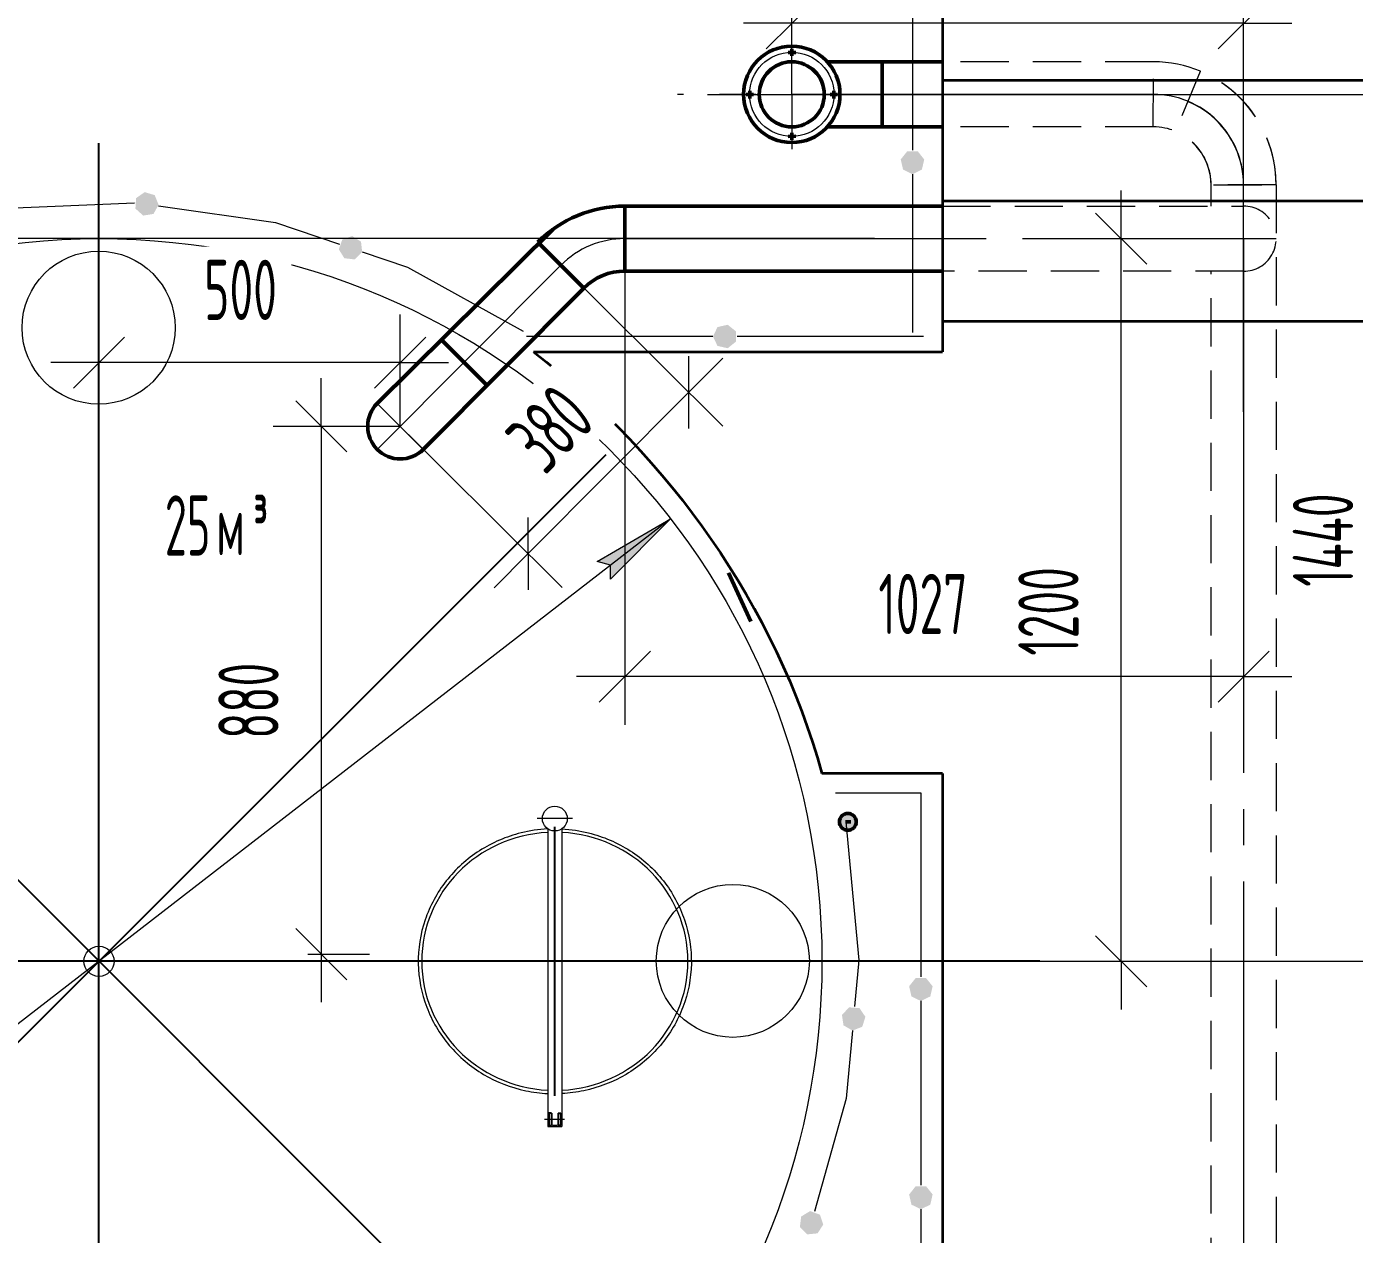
# Model space of a CAD drawing. Header units: millimetres. Extents: x -2281 to 5887, y 0 to 4166.
# Drawn here: x 2013.8 to 2068.9, y 479.8 to 529.9 of the extents above; entities that cross this region are included whole.
import ezdxf

# ---------------------------------------------------------------- set-up
doc = ezdxf.new("R2010")
doc.units = ezdxf.units.MM
for name, pattern in [('K5LT32783', [0]), ('K5LT32786', [0]), ('K5LT32835', [508, 317.5, -63.5, 63.5, -63.5]), ('K5LT32852', [6.25, 4.75, -1.5]), ('K5LT32855', [0]), ('K5LT32865', [0]), ('K5LT32878', [50.8, 31.75, -6.35, 6.35, -6.35]), ('K5LT32894', [3, 2, -1]), ('K5LT32895', [180.2, 120, -30, 0.2, -30]), ('K5LT32902', [18, 12, -1.5, 3, -1.5]), ('K5LT_AXLED', [19.5, 15, -1.5, 1.5, -1.5]), ('K5LT_BASIC', [0]), ('K5LT_REINFORCED', [0]), ('K5LT_THIN', [0]), ('K5LT_THIN_INCLUDED_TO_HATCHING', [0])]:
    doc.linetypes.add(name, pattern=pattern)
doc.layers.add('Системный слой', color=7, linetype='Continuous')
doc.styles.add('KDIMTEXTSTYLE', font='GOST_AU.SHX', dxfattribs={"width": 0.96, "oblique": 15, "height": 5})
doc.styles.add('KTEXTSTYLE', font='GOST_AU.SHX', dxfattribs={"width": 0.96, "height": 5})
doc.dimstyles.new('KDIMSTYLE (0.03)', dxfattribs={"dimtxt": 5, "dimasz": 1, "dimexe": 2, "dimexo": 0, "dimgap": 1, "dimtad": 1, "dimlfac": 40, "dimtxsty": 'KDIMTEXTSTYLE', "dimsah": 1, "dimcen": 0, "dimdle": 1, "dimadec": 0, "dimazin": 0, "dimtfac": 0.667, "dimtmove": 0, "dimatfit": 3, "dimfxl": 1, "dimtvp": 1, "dimtolj": 1, "dimtzin": 0, "dimarcsym": 0})

# ---------------------------------------------------------------- blocks, each defined once
blk = doc.blocks.new('U14')
at = {"layer": 'Системный слой'}
for points in [[(2019.266, 522.524), (2019.103, 522.926), (2018.687, 523.049), (2018.331, 522.8), (2018.304, 522.367), (2018.626, 522.076), (2019.054, 522.145)], [(2027.713, 520.562), (2027.666, 520.993), (2027.299, 521.225), (2026.889, 521.083), (2026.744, 520.674), (2026.974, 520.306), (2027.405, 520.256)], [(2048.467, 488.401), (2048.596, 488.815), (2048.351, 489.174), (2047.919, 489.207), (2047.623, 488.889), (2047.688, 488.46), (2048.063, 488.243)], [(2046.847, 480.187), (2046.71, 480.599), (2046.303, 480.749), (2045.932, 480.524), (2045.877, 480.093), (2046.179, 479.782), (2046.61, 479.824)]]:
    blk.add_hatch(color=7, dxfattribs=at).paths.add_polyline_path(points)
at = {"layer": 'Системный слой', "color": 7, "linetype": 'K5LT32865', "lineweight": 13}
for p, q in [((2012.646, 522.374), (2018.271, 522.601)), ((2019.262, 522.484), (2024.123, 521.784)), ((2024.123, 521.784), (2026.768, 520.889)), ((2027.715, 520.568), (2029.589, 519.934)), ((2029.589, 519.934), (2034.388, 517.281)), ((2047.784, 496.91), (2048.32, 491.164)), ((2048.32, 491.164), (2048.146, 489.239)), ((2048.056, 488.243), (2047.8, 485.418)), ((2047.8, 485.418), (2046.486, 480.733))]:
    blk.add_line(p, q, dxfattribs=at)
blk = doc.blocks.new('U273')
at = {"layer": 'Системный слой', "color": 7, "linetype": 'K5LT32786', "lineweight": 18}
blk.add_circle((2043.095, 491.135), 3.175, dxfattribs=at)
blk = doc.blocks.new('U274')
at = {"layer": 'Системный слой', "color": 7, "linetype": 'K5LT32786', "lineweight": 18}
blk.add_circle((2016.776, 517.423), 3.175, dxfattribs=at)
blk = doc.blocks.new('U270')
at = {"layer": 'Системный слой'}
for name in ['U274', 'U273']:
    blk.add_blockref(name, (0, 0), dxfattribs=at)
blk = doc.blocks.new('U269')
at = {"layer": 'Системный слой', "color": 150, "linetype": 'K5LT32895', "lineweight": 25, "true_color": 0x007fff}
for p, q in [((2016.792, 457.15), (2016.792, 525.089)), ((2040.811, 467.1), (1992.772, 515.139)), ((1995.751, 470.079), (2037.832, 512.16)), ((2054.011, 491.119), (1982.823, 491.119))]:
    blk.add_line(p, q, dxfattribs=at)
at = {"layer": 'Системный слой', "color": 4, "linetype": 'K5LT32878', "lineweight": 15, "true_color": 0x00ffff}
for p, q in [((2036.436, 497.044), (2034.98, 497.044)), ((2035.708, 496.315), (2035.708, 486.059)), ((2035.275, 484.56), (2036.111, 484.56))]:
    blk.add_line(p, q, dxfattribs=at)
at = {"layer": 'Системный слой', "color": 7, "linetype": 'K5LT32786', "lineweight": 18}
for p, q in [((2035.419, 496.616), (2035.419, 485.512)), ((2035.997, 496.616), (2035.997, 485.512)), ((2035.419, 485.512), (2035.419, 484.26)), ((2035.997, 485.512), (2035.997, 484.26)), ((2035.419, 484.26), (2035.997, 484.26))]:
    blk.add_line(p, q, dxfattribs=at)
at = {"layer": 'Системный слой', "color": 150, "linetype": 'K5LT32902', "lineweight": 25, "true_color": 0x007fff}
blk.add_line((2035.708, 485.534), (2035.708, 496.705), dxfattribs=at)
at = {"layer": 'Системный слой', "color": 6, "linetype": 'K5LT32852', "lineweight": 25, "true_color": 0xff00ff}
for p, q in [((2035.564, 484.818), (2035.46, 484.818)), ((2035.46, 484.818), (2035.46, 484.302)), ((2035.564, 484.818), (2035.564, 484.302)), ((2035.853, 484.818), (2035.853, 484.302)), ((2035.853, 484.818), (2035.956, 484.818)), ((2035.956, 484.818), (2035.956, 484.302)), ((2035.46, 484.302), (2035.564, 484.302)), ((2035.605, 484.302), (2035.811, 484.302)), ((2035.956, 484.302), (2035.853, 484.302))]:
    blk.add_line(p, q, dxfattribs=at)
at = {"layer": 'Системный слой', "color": 7, "linetype": 'K5LT32786', "lineweight": 18}
for centre, radius in [((2035.708, 497.044), 0.516), ((2016.792, 491.119), 0.625)]:
    blk.add_circle(centre, radius, dxfattribs=at)
for start_param, end_param in [(4.764734, 7.801636), (1.623142, 4.660044)]:
    blk.add_ellipse((2035.708, 491.119), major_axis=(-5.523, 0), ratio=0.970017, start_param=start_param, end_param=end_param, dxfattribs=at)
for points in [[(2035.412, 496.612), (2035.04, 496.593), (2034.669, 496.539), (2033.696, 496.298), (2033.11, 496.046), (2032.056, 495.37), (2031.588, 494.945), (2030.821, 493.969), (2030.522, 493.418), (2030.127, 492.252), (2030.032, 491.636), (2030.054, 490.408), (2030.172, 489.796), (2030.609, 488.643), (2030.928, 488.103), (2031.73, 487.155), (2032.214, 486.746), (2033.292, 486.106), (2033.886, 485.875), (2034.802, 485.681), (2035.106, 485.642), (2035.412, 485.626)], [(2036.004, 496.612), (2036.377, 496.593), (2036.747, 496.539), (2037.72, 496.298), (2038.306, 496.046), (2039.36, 495.37), (2039.828, 494.945), (2040.596, 493.969), (2040.894, 493.418), (2041.289, 492.252), (2041.385, 491.636), (2041.362, 490.408), (2041.244, 489.796), (2040.807, 488.643), (2040.488, 488.103), (2039.686, 487.155), (2039.203, 486.746), (2038.125, 486.106), (2037.53, 485.875), (2036.614, 485.681), (2036.31, 485.642), (2036.004, 485.626)]]:
    blk.add_open_spline(points, degree=3, knots=[0, 0, 0, 0, 0.0650277, 0.0650277, 0.1752287, 0.1752287, 0.2854298, 0.2854298, 0.3956308, 0.3956308, 0.5058319, 0.5058319, 0.6160329, 0.6160329, 0.726234, 0.726234, 0.836435, 0.836435, 0.9466361, 0.9466361, 1, 1, 1, 1], dxfattribs=at)
at = {"layer": 'Системный слой'}
blk.add_blockref('U270', (0, 0), dxfattribs=at)
blk = doc.blocks.new('U268')
at = {"layer": 'Системный слой', "color": 7, "linetype": 'K5LT32786', "lineweight": 18}
for p, q in [((2016.792, 521.119), (2016.792, 461.119)), ((1986.792, 491.119), (2046.792, 491.119))]:
    blk.add_line(p, q, dxfattribs=at)
at = {"layer": 'Системный слой'}
blk.add_blockref('U269', (0, 0), dxfattribs=at)
blk = doc.blocks.new('U296')
at = {"layer": 'Системный слой', "color": 7, "char_height": 2.5, "attachment_point": 1, "style": 'KTEXTSTYLE'}
for s, insert in [('\\H3.5;\\W0.965;\\Q15;\\Q0;\\W0.665;\\H2.50;³', (2023.183, 510.482)), ('\\H3.5;\\W0.965;\\Q15;\\Q0;\\W0.665;\\H2.50;м', (2021.661, 510.482))]:
    blk.add_mtext(s, dxfattribs=dict(at, insert=insert))
blk = doc.blocks.new('U302')
at = {"layer": 'Системный слой', "color": 94, "linetype": 'K5LT32894', "lineweight": 5, "true_color": 0x00a600}
blk.add_line((2065.642, 523.347), (2062.942, 523.347), dxfattribs=at)
for radius in [5.1, 2.4]:
    blk.add_arc((2060.542, 523.347), radius, 0, 67.5, dxfattribs=at)
at = {"layer": 'Системный слой', "color": 30, "linetype": 'K5LT_AXLED', "lineweight": 13, "true_color": 0xff8000}
blk.add_arc((2060.542, 523.347), 3.75, 0, 67.5, dxfattribs=at)
blk = doc.blocks.new('U312')
at = {"layer": 'Системный слой', "color": 134, "linetype": 'K5LT_REINFORCED', "lineweight": 50, "true_color": 0x009696}
blk.add_line((2035.006, 520.976), (2036.915, 519.066), dxfattribs=at)
for radius in [5.1, 2.4]:
    blk.add_arc((2038.612, 517.369), radius, 90, 135, dxfattribs=at)
at = {"layer": 'Системный слой', "color": 30, "linetype": 'K5LT_AXLED', "lineweight": 13, "true_color": 0xff8000}
blk.add_arc((2038.612, 517.369), 3.75, 90, 135, dxfattribs=at)
blk = doc.blocks.new('U311')
at = {"layer": 'Системный слой', "color": 134, "linetype": 'K5LT_REINFORCED', "lineweight": 50, "true_color": 0x009696}
for p, q in [((2038.612, 522.469), (2051.792, 522.469)), ((2038.612, 522.469), (2038.612, 519.769)), ((2028.337, 514.277), (2035.619, 521.499)), ((2038.612, 519.769), (2051.792, 519.769)), ((2030.246, 512.368), (2036.915, 519.066)), ((2032.898, 515.02), (2030.989, 516.929))]:
    blk.add_line(p, q, dxfattribs=at)
at = {"layer": 'Системный слой', "color": 94, "linetype": 'K5LT32894', "lineweight": 5, "true_color": 0x00a600}
for p, q in [((2051.792, 522.469), (2064.292, 522.469)), ((2064.292, 519.769), (2051.792, 519.769))]:
    blk.add_line(p, q, dxfattribs=at)
at = {"layer": 'Системный слой', "color": 30, "linetype": 'K5LT_AXLED', "lineweight": 13, "true_color": 0xff8000}
for p, q in [((2038.612, 521.119), (2065.642, 521.119)), ((2035.961, 520.021), (2028.337, 512.368)), ((2030.246, 512.368), (2028.337, 514.277))]:
    blk.add_line(p, q, dxfattribs=at)
at = {"layer": 'Системный слой', "color": 94, "linetype": 'K5LT32894', "lineweight": 5, "true_color": 0x00a600}
blk.add_arc((2064.292, 521.119), 1.35, 269.9999, 90.0001, dxfattribs=at)
at = {"layer": 'Системный слой', "color": 134, "linetype": 'K5LT_REINFORCED', "lineweight": 50, "true_color": 0x009696}
blk.add_arc((2029.292, 513.323), 1.35, 135.0001, 315.0001, dxfattribs=at)
at = {"layer": 'Системный слой'}
blk.add_blockref('U312', (0, 0), dxfattribs=at)
blk = doc.blocks.new('U386')
at = {"layer": 'Системный слой'}
blk.add_hatch(color=7, dxfattribs=at).paths.add_polyline_path([(2050.941, 523.984), (2051.038, 524.407), (2050.768, 524.746), (2050.334, 524.746), (2050.063, 524.407), (2050.16, 523.984), (2050.551, 523.795)])
at = {"layer": 'Системный слой', "color": 7, "linetype": 'K5LT32865', "lineweight": 13}
for p, q in [((2050.551, 531.37), (2050.551, 524.795)), ((2050.551, 523.795), (2050.551, 517.22))]:
    blk.add_line(p, q, dxfattribs=at)
blk = doc.blocks.new('U387')
at = {"layer": 'Системный слой', "color": 5, "linetype": 'K5LT32855', "lineweight": 50, "true_color": 0x0000ff}
blk.add_line((2074.751, 561.66), (2074.971, 561.66), dxfattribs=at)
blk = doc.blocks.new('U385')
at = {"layer": 'Системный слой'}
h = blk.add_hatch(dxfattribs=at)
h.set_pattern_fill('', angle=45, style=0, pattern_type=0)
h.set_pattern_definition([(45, (0, 0), (-3.535534, 3.535534), []), (135, (0, 0), (-3.535534, -3.535534), [])])
h.paths.add_polyline_path([(2055.015, 535.231), (2055.396, 535.103), (2055.806, 535.006), (2056.245, 534.941), (2056.713, 534.911), (2057.209, 534.916), (2057.731, 534.96), (2058.278, 535.042), (2058.846, 535.167), (2059.432, 535.334), (2060.027, 535.544), (2060.625, 535.797), (2061.215, 536.089), (2061.785, 536.417), (2062.326, 536.774), (2062.831, 537.155), (2063.292, 537.552), (2063.708, 537.962), (2064.076, 538.381), (2064.396, 538.804), (2064.67, 539.23), (2064.897, 539.658), (2065.079, 540.085), (2065.217, 540.51), (2065.259, 540.676), (2065.301, 540.87), (2065.359, 541.262), (2065.387, 541.705), (2065.376, 542.158), (2065.325, 542.615), (2065.235, 543.072), (2065.105, 543.523), (2064.938, 543.959), (2064.736, 544.377), (2064.502, 544.768), (2064.24, 545.129), (2063.954, 545.456), (2063.648, 545.745), (2063.325, 545.995), (2062.987, 546.205), (2062.639, 546.375), (2062.282, 546.504), (2061.917, 546.592), (2061.696, 546.626), (2061.476, 546.646), (2061.084, 546.65), (2060.672, 546.617), (2060.238, 546.544), (2059.784, 546.43), (2059.311, 546.274), (2058.819, 546.073), (2058.311, 545.825), (2057.789, 545.53), (2057.257, 545.187), (2056.723, 544.796), (2056.195, 544.361), (2055.684, 543.889), (2055.201, 543.389), (2054.758, 542.871), (2054.36, 542.348), (2054.013, 541.827), (2053.718, 541.313), (2053.473, 540.812), (2053.277, 540.325), (2053.128, 539.855), (2053.025, 539.401), (2052.965, 538.964), (2052.947, 538.546), (2052.97, 538.145), (2053.031, 537.762), (2053.131, 537.398), (2053.268, 537.051), (2053.44, 536.723), (2053.648, 536.412), (2053.891, 536.12), (2054.168, 535.845), (2054.477, 535.589), (2054.82, 535.35)])
at = {"layer": 'Системный слой', "color": 5, "linetype": 'K5LT_BASIC', "lineweight": 35, "true_color": 0x0000ff}
for p, q in [((2051.792, 552.61), (2051.792, 521.302)), ((2076.792, 521.302), (2076.792, 552.61)), ((2076.792, 532.592), (2051.792, 532.592)), ((2076.792, 527.679), (2051.792, 527.679)), ((2076.792, 522.679), (2051.792, 522.679))]:
    blk.add_line(p, q, dxfattribs=at)
at = {"layer": 'Системный слой', "color": 7, "linetype": 'K5LT_THIN_INCLUDED_TO_HATCHING', "lineweight": 13}
blk.add_line((2051.792, 552.61), (2076.792, 552.61), dxfattribs=at)
at = {"layer": 'Системный слой', "color": 5, "linetype": 'K5LT32855', "lineweight": 50, "true_color": 0x0000ff}
blk.add_line((2077.251, 530.06), (2077.471, 530.06), dxfattribs=at)
at = {"layer": 'Системный слой', "color": 7, "linetype": 'K5LT_THIN_INCLUDED_TO_HATCHING', "lineweight": 13}
blk.add_open_spline([(2055.015, 535.231), (2049.252, 538.896), (2061.33, 552.624), (2068.489, 538.061), (2058.354, 533.926), (2055.015, 535.231)], degree=3, knots=[0, 0, 0, 0, 2.16309, 3.302206, 5, 5, 5, 5], dxfattribs=at)
at = {"layer": 'Системный слой'}
for name in ['U387', 'U386']:
    blk.add_blockref(name, (0, 0), dxfattribs=at)
blk = doc.blocks.new('U396')
at = {"layer": 'Системный слой'}
blk.add_hatch(color=7, dxfattribs=at).paths.add_polyline_path([(2043.221, 516.84), (2043.221, 517.274), (2042.882, 517.544), (2042.459, 517.448), (2042.27, 517.057), (2042.459, 516.666), (2042.882, 516.569)])
at = {"layer": 'Системный слой', "color": 7, "linetype": 'K5LT32865', "lineweight": 13}
for p, q in [((2042.27, 517.057), (2034.533, 517.057)), ((2051.008, 517.057), (2043.27, 517.057))]:
    blk.add_line(p, q, dxfattribs=at)
blk = doc.blocks.new('U397')
at = {"layer": 'Системный слой'}
for points in [[(2051.29, 489.659), (2051.386, 490.082), (2051.116, 490.421), (2050.682, 490.421), (2050.411, 490.082), (2050.508, 489.659), (2050.899, 489.471)], [(2051.29, 481.015), (2051.386, 481.438), (2051.116, 481.778), (2050.682, 481.778), (2050.411, 481.438), (2050.508, 481.015), (2050.899, 480.827)], [(2051.29, 472.372), (2051.386, 472.795), (2051.116, 473.134), (2050.682, 473.134), (2050.411, 472.795), (2050.508, 472.372), (2050.899, 472.183)], [(2051.29, 463.728), (2051.386, 464.151), (2051.116, 464.49), (2050.682, 464.49), (2050.411, 464.151), (2050.508, 463.728), (2050.899, 463.54)], [(2051.29, 455.084), (2051.386, 455.507), (2051.116, 455.846), (2050.682, 455.846), (2050.411, 455.507), (2050.508, 455.084), (2050.899, 454.896)], [(2051.29, 446.44), (2051.386, 446.863), (2051.116, 447.203), (2050.682, 447.203), (2050.411, 446.863), (2050.508, 446.44), (2050.899, 446.252)], [(2051.29, 437.797), (2051.386, 438.22), (2051.116, 438.559), (2050.682, 438.559), (2050.411, 438.22), (2050.508, 437.797), (2050.899, 437.608)]]:
    blk.add_hatch(color=7, dxfattribs=at).paths.add_polyline_path(points)
at = {"layer": 'Системный слой', "color": 7, "linetype": 'K5LT32865', "lineweight": 13}
for p, q in [((2050.899, 498.115), (2050.899, 490.471)), ((2050.899, 489.471), (2050.899, 481.827)), ((2050.899, 480.827), (2050.899, 473.183)), ((2050.899, 472.183), (2050.899, 464.54)), ((2050.899, 463.54), (2050.899, 455.896)), ((2050.899, 454.896), (2050.899, 447.252)), ((2050.899, 446.252), (2050.899, 438.608)), ((2050.899, 437.608), (2050.899, 429.965))]:
    blk.add_line(p, q, dxfattribs=at)
blk = doc.blocks.new('U401')
at = {"layer": 'Системный слой', "true_color": 0x7d9ec0}
blk.add_hatch(color=153, dxfattribs=at).paths.add_polyline_path([(2047.868, 497.26), (2047.984, 497.24), (2048.087, 497.183), (2048.165, 497.094), (2048.21, 496.985), (2048.218, 496.91), (2048.198, 496.794), (2048.141, 496.691), (2048.053, 496.613), (2047.943, 496.568), (2047.826, 496.563), (2047.713, 496.596), (2047.617, 496.666), (2047.55, 496.763), (2047.52, 496.877), (2047.528, 496.994), (2047.576, 497.102), (2047.656, 497.188), (2047.76, 497.243)])
at = {"layer": 'Системный слой', "true_color": 0x0000ff}
blk.add_hatch(color=5, dxfattribs=at).paths.add_polyline_path([(2047.868, 497.26), (2047.984, 497.24), (2048.087, 497.183), (2048.165, 497.094), (2048.21, 496.985), (2048.218, 496.91), (2048.198, 496.794), (2048.141, 496.691), (2048.053, 496.613), (2047.943, 496.568), (2047.826, 496.563), (2047.713, 496.596), (2047.617, 496.666), (2047.55, 496.763), (2047.52, 496.877), (2047.528, 496.994), (2047.576, 497.102), (2047.656, 497.188), (2047.76, 497.243)])
at = {"layer": 'Системный слой', "color": 5, "linetype": 'K5LT32855', "lineweight": 50, "true_color": 0x0000ff}
for p, q in [((2047.758, 537.211), (2047.978, 537.211)), ((2047.776, 496.91), (2047.986, 496.91))]:
    blk.add_line(p, q, dxfattribs=at)
blk.add_circle((2047.868, 496.91), 0.35, dxfattribs=at)
blk = doc.blocks.new('U389')
at = {"layer": 'Системный слой', "color": 5, "linetype": 'K5LT_BASIC', "lineweight": 35, "true_color": 0x0000ff}
for p, q in [((2051.792, 532.67), (2051.792, 516.42)), ((2034.819, 516.42), (2046.792, 516.42)), ((2046.792, 516.42), (2051.792, 516.42)), ((2051.792, 498.92), (2046.792, 498.92)), ((2051.792, 498.92), (2051.792, 428.928))]:
    blk.add_line(p, q, dxfattribs=at)
at = {"layer": 'Системный слой', "color": 7, "linetype": 'K5LT32865', "lineweight": 13}
blk.add_line((2047.349, 498.115), (2050.899, 498.115), dxfattribs=at)
at = {"layer": 'Системный слой', "color": 5, "linetype": 'K5LT_BASIC', "lineweight": 35, "true_color": 0x0000ff}
blk.add_open_spline([(2034.819, 516.42), (2040.468, 512.019), (2044.861, 505.882), (2046.792, 498.92)], degree=3, dxfattribs=at)
at = {"layer": 'Системный слой'}
for name in ['U401', 'U396', 'U397']:
    blk.add_blockref(name, (0, 0), dxfattribs=at)
blk = doc.blocks.new('U388')
at = {"layer": 'Системный слой'}
blk.add_blockref('U389', (0, 0), dxfattribs=at)
blk = doc.blocks.new('U407')
at = {"layer": 'Системный слой', "color": 94, "linetype": 'K5LT32894', "lineweight": 5, "true_color": 0x00a600}
for p, q in [((2060.544, 525.759), (2060.548, 528.459)), ((2063.041, 523.35), (2065.541, 523.35))]:
    blk.add_line(p, q, dxfattribs=at)
for centre, radius, start, end in [((2060.541, 523.359), 5.1, 359.8967, 89.9282), ((2060.542, 523.359), 2.4, 359.7805, 89.9375)]:
    blk.add_arc(centre, radius, start, end, dxfattribs=at)
at = {"layer": 'Системный слой', "color": 30, "linetype": 'K5LT_AXLED', "lineweight": 13, "true_color": 0xff8000}
for centre in [(2060.542, 523.359), (2060.541, 523.359)]:
    blk.add_arc(centre, 3.75, 359.8167, 89.9313, dxfattribs=at)
blk = doc.blocks.new('D158')
at = {"layer": 'Системный слой', "color": 7, "linetype": 'K5LT_THIN', "lineweight": 13, "transparency": 16777216}
for p, q in [((2152.809, 491.119), (2152.809, 493.119)), ((2153.869, 490.059), (2151.748, 492.18)), ((2017.401, 491.119), (2154.809, 491.119)), ((2152.809, 491.119), (2152.809, 403.619)), ((2151.748, 404.68), (2153.869, 402.559)), ((2016.776, 403.619), (2154.809, 403.619)), ((2152.809, 403.619), (2152.809, 401.619))]:
    blk.add_line(p, q, dxfattribs=at)
at = {"transparency": 16777216}
blk.add_wipeout([(2151.559, 465.606), (2147.991, 465.606), (2147.991, 470.432), (2151.559, 470.432)], dxfattribs=at).dxf.layer = 'Системный слой'
at = {"layer": 'Системный слой', "color": 7, "transparency": 16777216, "insert": (2148.542, 465.606), "char_height": 2.5, "attachment_point": 1, "rotation": 90, "style": 'KTEXTSTYLE'}
blk.add_mtext('\\H3.5;\\W0.965;\\Q15;\\Q0;\\W0.715;\\H2.50;3500', dxfattribs=at)
blk = doc.blocks.new('KDIMARROW_03')
at = {"layer": 'Системный слой', "color": 0, "linetype": 'K5LT_THIN', "lineweight": 13}
for p, q in [((-1.061, -1.061), (1.061, 1.061)), ((0, 0), (-1, 0)), ((0, 0), (2, 0))]:
    blk.add_line(p, q, dxfattribs=at)
blk = doc.blocks.new('D165')
at = {"layer": 'Системный слой', "transparency": 16777216}
for points in [[(2038.024, 506.983), (2040.509, 509.491), (2037.46, 507.711), (2038.018, 507.562)], [(1993.075, 472.748), (1996.124, 474.527), (1995.565, 474.677), (1995.559, 475.256)]]:
    blk.add_hatch(color=7, dxfattribs=at).paths.add_polyline_path(points)
at = {"layer": 'Системный слой', "color": 7, "linetype": 'K5LT_THIN', "lineweight": 13, "transparency": 16777216}
for p, q in [((2040.509, 509.491), (1993.075, 472.748)), ((2037.46, 507.711), (2040.509, 509.491)), ((2040.509, 509.491), (2038.024, 506.983)), ((2038.018, 507.562), (2037.46, 507.711)), ((2038.024, 506.983), (2038.018, 507.562)), ((1993.075, 472.748), (1995.559, 475.256)), ((1995.559, 475.256), (1995.565, 474.677)), ((1996.124, 474.527), (1993.075, 472.748)), ((1995.565, 474.677), (1996.124, 474.527)), ((1993.075, 472.748), (1986.792, 467.881)), ((1986.792, 467.881), (1976.309, 467.881))]:
    blk.add_line(p, q, dxfattribs=at)
at = {"transparency": 16777216}
blk.add_wipeout([(1978.309, 469.131), (1978.309, 472.822), (1984.532, 472.822), (1984.532, 469.131)], dxfattribs=at).dxf.layer = 'Системный слой'
at = {"layer": 'Системный слой', "color": 7, "transparency": 16777216, "char_height": 2.5, "attachment_point": 1, "style": 'KTEXTSTYLE'}
for s, insert in [('\\H3.5;\\W0.965;\\Q15;\\Q0;\\W0.715;\\H2.50;∅', (1978.309, 472.175)), ('\\H3.5;\\W0.965;\\Q15;\\Q0;\\W0.715;\\H2.50;2400', (1979.632, 472.175))]:
    blk.add_mtext(s, dxfattribs=dict(at, insert=insert))
blk = doc.blocks.new('KDIMARROW_01')
at = {"layer": 'Системный слой'}
blk.add_hatch(color=0, dxfattribs=at).paths.add_polyline_path([(0, 0), (-3.5, 0.461), (-3.15, 0), (-3.5, -0.461)])
at = {"layer": 'Системный слой', "color": 0, "linetype": 'K5LT_THIN', "lineweight": 13}
for p, q in [((-3.15, 0), (-3.5, 0.461)), ((-3.5, 0.461), (0, 0)), ((0, 0), (-3.5, -0.461)), ((-3.5, -0.461), (-3.15, 0)), ((0, 0), (-1, 0))]:
    blk.add_line(p, q, dxfattribs=at)
blk = doc.blocks.new('D166')
at = {"layer": 'Системный слой', "color": 7, "linetype": 'K5LT_THIN', "lineweight": 13, "transparency": 16777216}
for p, q in [((2005.298, 521.119), (2005.298, 523.119)), ((2006.358, 520.059), (2004.237, 522.18)), ((2048.978, 521.119), (2003.298, 521.119)), ((2005.298, 491.119), (2005.298, 521.119)), ((2004.237, 492.18), (2006.358, 490.059)), ((2050.308, 491.119), (2003.298, 491.119)), ((2005.298, 491.119), (2005.298, 489.119))]:
    blk.add_line(p, q, dxfattribs=at)
at = {"transparency": 16777216}
blk.add_wipeout([(2004.048, 503.804), (2000.48, 503.804), (2000.48, 508.249), (2004.048, 508.249)], dxfattribs=at).dxf.layer = 'Системный слой'
at = {"layer": 'Системный слой', "color": 7, "transparency": 16777216, "insert": (2001.03, 503.804), "char_height": 2.5, "attachment_point": 1, "rotation": 90, "style": 'KTEXTSTYLE'}
blk.add_mtext('\\H3.5;\\W0.965;\\Q15;\\Q0;\\W0.715;\\H2.50;1200', dxfattribs=at)
blk = doc.blocks.new('D179')
at = {"layer": 'Системный слой', "color": 7, "linetype": 'K5LT_THIN', "lineweight": 13, "transparency": 16777216}
for p, q in [((2026.015, 513.323), (2026.015, 515.323)), ((2027.076, 512.262), (2024.955, 514.383)), ((2029.292, 513.323), (2024.015, 513.323)), ((2026.015, 513.323), (2026.015, 491.416)), ((2024.955, 492.477), (2027.076, 490.356)), ((2025.455, 491.416), (2028.015, 491.416)), ((2026.015, 491.416), (2026.015, 489.416))]:
    blk.add_line(p, q, dxfattribs=at)
at = {"transparency": 16777216}
blk.add_wipeout([(2024.765, 500.352), (2021.197, 500.352), (2021.197, 504.225), (2024.765, 504.225)], dxfattribs=at).dxf.layer = 'Системный слой'
at = {"layer": 'Системный слой', "color": 7, "transparency": 16777216, "insert": (2021.748, 500.352), "char_height": 2.5, "attachment_point": 1, "rotation": 90, "style": 'KTEXTSTYLE'}
blk.add_mtext('\\H3.5;\\W0.965;\\Q15;\\Q0;\\W0.715;\\H2.50;880', dxfattribs=at)
blk = doc.blocks.new('D180')
at = {"layer": 'Системный слой', "color": 7, "linetype": 'K5LT_THIN', "lineweight": 13, "transparency": 16777216}
for p, q in [((2016.792, 512.61), (2016.792, 517.974)), ((2029.292, 513.323), (2029.292, 517.974)), ((2017.852, 517.035), (2015.731, 514.914)), ((2028.231, 514.914), (2030.352, 517.035)), ((2016.792, 515.974), (2014.792, 515.974)), ((2029.292, 515.974), (2016.792, 515.974)), ((2029.292, 515.974), (2031.292, 515.974))]:
    blk.add_line(p, q, dxfattribs=at)
at = {"transparency": 16777216}
blk.add_wipeout([(2021.156, 517.224), (2021.156, 520.792), (2024.776, 520.792), (2024.776, 517.224)], dxfattribs=at).dxf.layer = 'Системный слой'
at = {"layer": 'Системный слой', "color": 7, "transparency": 16777216, "insert": (2021.156, 520.242), "char_height": 2.5, "attachment_point": 1, "style": 'KTEXTSTYLE'}
blk.add_mtext('\\H3.5;\\W0.965;\\Q15;\\Q0;\\W0.715;\\H2.50;500', dxfattribs=at)
blk = doc.blocks.new('D181')
at = {"layer": 'Системный слой', "color": 7, "linetype": 'K5LT_THIN', "lineweight": 13, "transparency": 16777216}
for p, q in [((2041.271, 513.242), (2041.264, 516.241)), ((2041.268, 514.742), (2042.679, 516.159)), ((2034.595, 509.543), (2034.602, 506.543)), ((2034.599, 508.043), (2033.187, 506.626))]:
    blk.add_line(p, q, dxfattribs=at)
at = {"transparency": 16777216}
blk.add_wipeout([(2035.67, 510.892), (2033.142, 513.409), (2035.785, 516.064), (2038.314, 513.546)], dxfattribs=at).dxf.layer = 'Системный слой'
at = {"layer": 'Системный слой', "color": 7, "linetype": 'K5LT_THIN', "lineweight": 13, "transparency": 16777216}
for p, q in [((2035.006, 520.976), (2042.685, 513.33)), ((2041.268, 514.742), (2034.599, 508.043)), ((2028.337, 514.277), (2036.016, 506.632))]:
    blk.add_line(p, q, dxfattribs=at)
at = {"layer": 'Системный слой', "color": 7, "transparency": 16777216, "insert": (2033.532, 513.02), "char_height": 2.5, "attachment_point": 1, "rotation": 45.126, "style": 'KTEXTSTYLE'}
blk.add_mtext('\\H3.5;\\W0.965;\\Q15;\\Q0;\\W0.715;\\H2.50;380', dxfattribs=at)
blk = doc.blocks.new('D182')
at = {"layer": 'Системный слой', "color": 7, "linetype": 'K5LT_THIN', "lineweight": 13, "transparency": 16777216}
for p, q in [((2038.612, 521.119), (2038.612, 500.936)), ((2064.292, 521.119), (2064.292, 500.936)), ((2039.673, 503.997), (2037.552, 501.876)), ((2063.231, 501.876), (2065.352, 503.997)), ((2038.612, 502.936), (2036.612, 502.936)), ((2064.292, 502.936), (2038.612, 502.936)), ((2064.292, 502.936), (2066.292, 502.936))]:
    blk.add_line(p, q, dxfattribs=at)
at = {"transparency": 16777216}
blk.add_wipeout([(2049.137, 504.186), (2049.137, 507.754), (2053.582, 507.754), (2053.582, 504.186)], dxfattribs=at).dxf.layer = 'Системный слой'
at = {"layer": 'Системный слой', "color": 7, "transparency": 16777216, "insert": (2049.137, 507.203), "char_height": 2.5, "attachment_point": 1, "style": 'KTEXTSTYLE'}
blk.add_mtext('\\H3.5;\\W0.965;\\Q15;\\Q0;\\W0.715;\\H2.50;1027', dxfattribs=at)
blk = doc.blocks.new('D207')
at = {"layer": 'Системный слой', "color": 7, "linetype": 'K5LT_THIN', "lineweight": 13, "transparency": 16777216}
for p, q in [((2070.605, 527.109), (2070.605, 529.109)), ((2071.665, 526.049), (2069.544, 528.17)), ((2045.542, 527.109), (2072.605, 527.109)), ((2070.605, 527.109), (2070.605, 491.119)), ((2069.544, 492.18), (2071.665, 490.059)), ((2044.372, 491.119), (2072.605, 491.119)), ((2070.605, 491.119), (2070.605, 489.119))]:
    blk.add_line(p, q, dxfattribs=at)
at = {"transparency": 16777216}
blk.add_wipeout([(2069.605, 506.667), (2066.037, 506.667), (2066.037, 511.366), (2069.605, 511.366)], dxfattribs=at).dxf.layer = 'Системный слой'
at = {"layer": 'Системный слой', "color": 7, "transparency": 16777216, "insert": (2066.337, 506.667), "char_height": 2.5, "attachment_point": 1, "rotation": 90, "style": 'KTEXTSTYLE'}
blk.add_mtext('\\H3.5;\\W0.965;\\Q15;\\Q0;\\W0.715;\\H2.50;1440', dxfattribs=at)
blk = doc.blocks.new('D208')
at = {"layer": 'Системный слой', "color": 7, "linetype": 'K5LT_THIN', "lineweight": 13, "transparency": 16777216}
for p, q in [((2045.542, 527.109), (2045.542, 532.06)), ((2064.292, 523.347), (2064.292, 532.06)), ((2046.602, 531.121), (2044.481, 529)), ((2063.231, 529), (2065.352, 531.121)), ((2045.542, 530.06), (2043.542, 530.06)), ((2064.292, 530.06), (2045.542, 530.06)), ((2064.292, 530.06), (2066.292, 530.06))]:
    blk.add_line(p, q, dxfattribs=at)
at = {"transparency": 16777216}
blk.add_wipeout([(2053.032, 531.06), (2053.032, 534.628), (2056.651, 534.628), (2056.651, 531.06)], dxfattribs=at).dxf.layer = 'Системный слой'
at = {"layer": 'Системный слой', "color": 7, "transparency": 16777216, "insert": (2053.032, 534.328), "char_height": 2.5, "attachment_point": 1, "style": 'KTEXTSTYLE'}
blk.add_mtext('\\H3.5;\\W0.965;\\Q15;\\Q0;\\W0.715;\\H2.50;750', dxfattribs=at)
blk = doc.blocks.new('D226')
at = {"layer": 'Системный слой', "color": 7, "linetype": 'K5LT_THIN', "lineweight": 13, "transparency": 16777216}
for p, q in [((2059.209, 521.119), (2059.209, 523.119)), ((2060.269, 520.059), (2058.148, 522.18)), ((2056.41, 521.119), (2061.209, 521.119)), ((2059.209, 491.119), (2059.209, 521.119)), ((2058.148, 492.18), (2060.269, 490.059)), ((2054.011, 491.119), (2061.209, 491.119)), ((2059.209, 491.119), (2059.209, 489.119))]:
    blk.add_line(p, q, dxfattribs=at)
at = {"transparency": 16777216}
blk.add_wipeout([(2058.209, 503.804), (2054.641, 503.804), (2054.641, 508.249), (2058.209, 508.249)], dxfattribs=at).dxf.layer = 'Системный слой'
at = {"layer": 'Системный слой', "color": 7, "transparency": 16777216, "insert": (2054.942, 503.804), "char_height": 2.5, "attachment_point": 1, "rotation": 90, "style": 'KTEXTSTYLE'}
blk.add_mtext('\\H3.5;\\W0.965;\\Q15;\\Q0;\\W0.715;\\H2.50;1200', dxfattribs=at)

msp = doc.modelspace()

# ---------------------------------------------------------------- linework, layer by layer
at = {"layer": 'Системный слой', "color": 30, "linetype": 'K5LT_AXLED', "lineweight": 13, "true_color": 0xff8000}
for p, q in [((2064.29166, 513.93582), (2064.29166, 543.8112)), ((2045.54166, 527.10917), (2045.54166, 529.09071)), ((2060.54593, 527.10917), (2040.80518, 527.10917)), ((2042.0464, 527.10917), (2060.54593, 527.10917)), ((2045.54166, 527.10917), (2045.54166, 524.83306)), ((2035.00609, 520.9756), (2036.96027, 519.02142)), ((2064.29166, 513.93582), (2064.29175, 232.0258))]:
    msp.add_line(p, q, dxfattribs=at)
at = {"layer": 'Системный слой', "color": 134, "linetype": 'K5LT_REINFORCED', "lineweight": 50, "true_color": 0x009696}
for p, q in [((2045.54166, 528.45917), (2045.35985, 528.45917)), ((2045.39449, 528.85297), (2045.71372, 528.85069)), ((2045.54166, 529.00212), (2045.54166, 528.70133)), ((2051.74743, 528.45917), (2047.0173, 528.45917)), ((2049.29166, 528.45917), (2049.29166, 525.75917)), ((2043.64872, 527.10917), (2043.9495, 527.10917)), ((2043.79786, 527.25635), (2043.80014, 526.93712)), ((2047.43461, 527.10917), (2047.13383, 527.10917)), ((2047.28546, 527.25635), (2047.28319, 526.93712)), ((2051.79166, 525.75917), (2047.0173, 525.75917)), ((2045.39449, 525.36537), (2045.71372, 525.36765)), ((2045.54166, 525.21623), (2045.54166, 525.51701))]:
    msp.add_line(p, q, dxfattribs=at)
at = {"layer": 'Системный слой', "color": 94, "linetype": 'K5LT32894', "lineweight": 5, "true_color": 0x00a600}
for p, q in [((2060.54782, 528.45942), (2051.74743, 528.45917)), ((2062.49337, 528.05896), (2061.46012, 525.56449)), ((2060.54432, 525.75915), (2051.79166, 525.75917)), ((2062.94168, 522.46937), (2062.94168, 523.34718)), ((2065.64168, 523.34718), (2065.64171, 434.16024)), ((2065.64168, 523.34718), (2065.64171, 434.16024)), ((2065.64168, 523.34718), (2065.64171, 434.16024)), ((2062.94168, 521.10967), (2062.94168, 521.12904)), ((2062.94175, 267.64435), (2062.94168, 519.76934))]:
    msp.add_line(p, q, dxfattribs=at)
at = {"layer": 'Системный слой', "color": 7, "linetype": 'K5LT32835', "lineweight": 25}
for p, q in [((2016.79169, 451.66978), (2016.79166, 524.45607)), ((2052.57579, 491.11937), (1985.07579, 491.11935)), ((2055.84169, 491.11936), (1985.09166, 491.11935))]:
    msp.add_line(p, q, dxfattribs=at)
at = {"layer": 'Системный слой', "color": 5, "linetype": 'K5LT_BASIC', "lineweight": 35, "true_color": 0x0000ff}
msp.add_line((2076.79166, 517.67891), (2051.79166, 517.67891), dxfattribs=at)
at = {"layer": 'Системный слой', "color": 211, "linetype": 'K5LT32783', "lineweight": 50, "true_color": 0xff7fff}
msp.add_line((2043.84544, 505.22118), (2042.91387, 507.24352), dxfattribs=at)
at = {"layer": 'Системный слой', "color": 7, "linetype": 'K5LT_THIN', "lineweight": 13}
msp.add_line((2052.79494, 491.11936), (1984.85664, 491.11936), dxfattribs=at)
at = {"layer": 'Системный слой', "color": 134, "linetype": 'K5LT_REINFORCED', "lineweight": 50, "true_color": 0x009696}
for radius in [2, 1.35]:
    msp.add_circle((2045.54166, 527.10917), radius, dxfattribs=at)
at = {"layer": 'Системный слой', "color": 30, "linetype": 'K5LT_AXLED', "lineweight": 13, "true_color": 0xff8000}
msp.add_circle((2045.54166, 527.10917), 1.75, dxfattribs=at)
at = {"layer": 'Системный слой', "color": 7, "linetype": 'K5LT_THIN_INCLUDED_TO_HATCHING', "lineweight": 13}
msp.add_circle((2016.79166, 491.11935), 30, dxfattribs=at)
at = {"layer": 'Системный слой', "color": 94, "linetype": 'K5LT32894', "lineweight": 5, "true_color": 0x00a600}
msp.add_arc((2064.29166, 521.11936), 1.35002, 179.588921, 180.41111, dxfattribs=at)
at = {"layer": 'Системный слой', "color": 134, "linetype": 'K5LT_REINFORCED', "lineweight": 50, "true_color": 0x009696}
msp.add_arc((2029.29164, 513.32257), 1.35, 135.000006, 315.000006, dxfattribs=at)

# ---------------------------------------------------------------- block references
at = {"layer": 'Системный слой'}
for name in ['U388', 'U385', 'U407', 'U302', 'U268', 'U14', 'U311', 'U296']:
    msp.add_blockref(name, (0, 0), dxfattribs=at)

# ---------------------------------------------------------------- texts
at = {"layer": 'Системный слой', "color": 7, "insert": (2018.67099, 510.46195), "char_height": 2.5, "attachment_point": 1, "style": 'KTEXTSTYLE'}
msp.add_mtext('\\H3.5;\\W0.965;\\Q15;\\Q0;\\W0.665;\\H2.50; 25', dxfattribs=at)

# ---------------------------------------------------------------- next in the draw order: dimensions: what is measured, and where the dimension line sits
at = {"layer": 'Системный слой', "color": 7}
dim = msp.add_linear_dim(base=(2152.80897, 491.11936), p1=(2016.77604, 403.61934), p2=(2017.40079, 491.11936), angle=90, dimstyle='KDIMSTYLE (0.03)', override={"dimexo": 0, "dimpost": '\\H2.5;\\W0.715;\\Q0;<>', "dimblk1": 'KDIMARROW_03', "dimblk2": 'KDIMARROW_03', "dimse1": 0, "dimse2": 0, "dimclrt": 7, "dimtolj": 1}, dxfattribs=at)
dim.commit()
dim.dimension.update_dxf_attribs({"geometry": 'D158', "text_midpoint": (2152.80897, 468.11936), "dimtype": 160})

# ---------------------------------------------------------------- next in the draw order: dimensions: what is measured, and where the dimension line sits
dim = msp.add_diameter_dim_2p(p1=(2040.50876, 509.49051), p2=(1993.07457, 472.74819), dimstyle='KDIMSTYLE (0.03)', override={"dimtih": 1, "dimtoh": 1, "dimpost": '\\H2.5;\\W0.715;\\Q0;∅<>', "dimblk1": 'KDIMARROW_01', "dimblk2": 'KDIMARROW_01', "dimclrt": 7, "dimtmove": 1, "dimatfit": 2, "dimtolj": 1}, dxfattribs=at)
dim.commit()
dim.dimension.update_dxf_attribs({"geometry": 'D165', "text_midpoint": (1984.79166, 467.88147), "dimtype": 163})

# ---------------------------------------------------------------- next in the draw order: dimensions: what is measured, and where the dimension line sits
dim = msp.add_linear_dim(base=(2005.29762, 491.11936), p1=(2048.97831, 521.11936), p2=(2050.30839, 491.11936), angle=90, dimstyle='KDIMSTYLE (0.03)', override={"dimexo": 0, "dimpost": '\\H2.5;\\W0.715;\\Q0;<>', "dimblk1": 'KDIMARROW_03', "dimblk2": 'KDIMARROW_03', "dimse1": 0, "dimse2": 0, "dimclrt": 7, "dimtolj": 1}, dxfattribs=at)
dim.commit()
dim.dimension.update_dxf_attribs({"geometry": 'D166', "text_midpoint": (2005.29762, 506.11936), "dimtype": 160})

# ---------------------------------------------------------------- next in the draw order: dimensions: what is measured, and where the dimension line sits
dim = msp.add_linear_dim(base=(2026.01521, 513.32257), p1=(2025.45542, 491.41609), p2=(2029.29164, 513.32257), angle=90, text='\\H2.5;\\W0.715;\\Q0;\\H2.5;\\W0.715;\\Q0;\\Q0;\\W0.527;880', dimstyle='KDIMSTYLE (0.03)', override={"dimexo": 0, "dimblk1": 'KDIMARROW_03', "dimblk2": 'KDIMARROW_03', "dimse1": 0, "dimse2": 0, "dimclrt": 7, "dimtolj": 1}, dxfattribs=at)
dim.commit()
dim.dimension.update_dxf_attribs({"geometry": 'D179', "text_midpoint": (2026.01521, 502.36933), "dimtype": 160})

# ---------------------------------------------------------------- next in the draw order: dimensions: what is measured, and where the dimension line sits
dim = msp.add_linear_dim(base=(2029.29164, 515.97422), p1=(2016.79167, 512.6104), p2=(2029.29164, 513.32257), dimstyle='KDIMSTYLE (0.03)', override={"dimexo": 0, "dimpost": '\\H2.5;\\W0.715;\\Q0;<>', "dimblk1": 'KDIMARROW_03', "dimblk2": 'KDIMARROW_03', "dimse1": 0, "dimse2": 0, "dimclrt": 7, "dimtolj": 1}, dxfattribs=at)
dim.commit()
dim.dimension.update_dxf_attribs({"geometry": 'D180', "text_midpoint": (2023.04166, 515.97422), "dimtype": 160})

# ---------------------------------------------------------------- next in the draw order: dimensions: what is measured, and where the dimension line sits
dim = msp.add_linear_dim(base=(2041.26758, 514.7416), p1=(2028.33704, 514.27716), p2=(2035.00609, 520.9756), angle=45.126003, text='\\H2.5;\\W0.715;\\Q0;\\H2.5;\\W0.715;\\Q0;\\Q0;\\W0.527;380', dimstyle='KDIMSTYLE (0.03)', override={"dimexo": 0, "dimblk1": 'KDIMARROW_03', "dimblk2": 'KDIMARROW_03', "dimse1": 0, "dimse2": 0, "dimclrt": 7, "dimtolj": 1}, dxfattribs=at)
dim.commit()
dim.dimension.update_dxf_attribs({"geometry": 'D181', "text_midpoint": (2037.93305, 511.39237), "dimtype": 161})

# ---------------------------------------------------------------- next in the draw order: dimensions: what is measured, and where the dimension line sits
dim = msp.add_linear_dim(base=(2064.29166, 502.9362), p1=(2038.61233, 521.11936), p2=(2064.29166, 521.11936), dimstyle='KDIMSTYLE (0.03)', override={"dimexo": 0, "dimpost": '\\H2.5;\\W0.715;\\Q0;<>', "dimblk1": 'KDIMARROW_03', "dimblk2": 'KDIMARROW_03', "dimse1": 0, "dimse2": 0, "dimclrt": 7, "dimtolj": 1}, dxfattribs=at)
dim.commit()
dim.dimension.update_dxf_attribs({"geometry": 'D182', "text_midpoint": (2051.452, 502.9362), "dimtype": 160})

# ---------------------------------------------------------------- next in the draw order: dimensions: what is measured, and where the dimension line sits
dim = msp.add_linear_dim(base=(2070.60463, 527.10917), p1=(2044.37207, 491.11936), p2=(2045.54166, 527.10917), angle=90, dimstyle='KDIMSTYLE (0.03)', override={"dimexo": 0, "dimpost": '\\H2.5;\\W0.715;\\Q0;<>', "dimblk1": 'KDIMARROW_03', "dimblk2": 'KDIMARROW_03', "dimse1": 0, "dimse2": 0, "dimclrt": 7, "dimtolj": 1}, dxfattribs=at)
dim.commit()
dim.dimension.update_dxf_attribs({"geometry": 'D207', "text_midpoint": (2070.60463, 509.11427), "dimtype": 160})

# ---------------------------------------------------------------- next in the draw order: dimensions: what is measured, and where the dimension line sits
dim = msp.add_linear_dim(base=(2064.29168, 530.06022), p1=(2045.54166, 527.10917), p2=(2064.29168, 523.34718), dimstyle='KDIMSTYLE (0.03)', override={"dimexo": 0, "dimpost": '\\H2.5;\\W0.715;\\Q0;<>', "dimblk1": 'KDIMARROW_03', "dimblk2": 'KDIMARROW_03', "dimse1": 0, "dimse2": 0, "dimclrt": 7, "dimtolj": 1}, dxfattribs=at)
dim.commit()
dim.dimension.update_dxf_attribs({"geometry": 'D208', "text_midpoint": (2054.91667, 530.06022), "dimtype": 160})

# ---------------------------------------------------------------- next in the draw order: dimensions: what is measured, and where the dimension line sits
dim = msp.add_linear_dim(base=(2059.209, 491.11937), p1=(2056.40966, 521.11936), p2=(2054.01085, 491.11937), angle=90, dimstyle='KDIMSTYLE (0.03)', override={"dimexo": 0, "dimpost": '\\H2.5;\\W0.715;\\Q0;<>', "dimblk1": 'KDIMARROW_03', "dimblk2": 'KDIMARROW_03', "dimse1": 0, "dimse2": 0, "dimclrt": 7, "dimtolj": 1}, dxfattribs=at)
dim.commit()
dim.dimension.update_dxf_attribs({"geometry": 'D226', "text_midpoint": (2059.209, 506.11937), "dimtype": 160})

doc.saveas('drawing.dxf')
